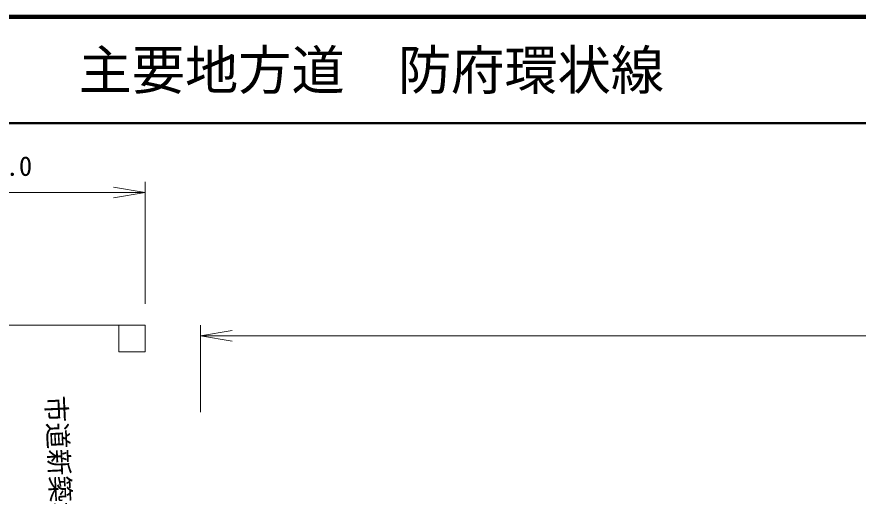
# Model space of a CAD drawing. Units: millimetres, scale not verified. Extents: x 40000 to 680000, y 20000 to 380000.
# Drawn here: x 210936 to 289980, y 334986 to 380000 of the extents above; entities that cross this region are included whole.
import ezdxf
from ezdxf.enums import TextEntityAlignment as Align

# ---------------------------------------------------------------- set-up
doc = ezdxf.new("R2010")
doc.units = ezdxf.units.MM
doc.header["$LTSCALE"] = 1000
doc.layers.add('M-BMK-HTXT', color=7, linetype='Continuous')
doc.layers.add('M-TTL-TXT', color=7, linetype='Continuous')
for name, color, linetype, lineweight in [('M-STR-HTXT', 7, 'Continuous', 13), ('M-TTL', 2, 'Continuous', 140), ('M-TTL-LINE', 7, 'Continuous', 50)]:
    doc.layers.add(name, color=color, linetype=linetype, lineweight=lineweight)
doc.styles.add('ＭＳ ゴシック', font='')
doc.styles.get('ＭＳ ゴシック').set_extended_font_data('MS Gothic')

# ---------------------------------------------------------------- blocks, each defined once
blk = doc.blocks.new('open_arrow')
at = {"color": 0, "linetype": 'Continuous', "lineweight": -2}
blk.add_lwpolyline([(7.5, 1.25), (0, 0), (7.5, -1.25)], dxfattribs=at)

msp = doc.modelspace()

# ---------------------------------------------------------------- linework, layer by layer
at = {"layer": 'M-STR-HTXT'}
for p, q in [((223007, 353040), (223007, 364516)), ((198007, 363516), (223007, 363516)), ((198007, 351040), (223007, 351040)), ((220507, 348540), (220507, 351040)), ((223007, 351040), (223007, 348540)), ((228179, 342863), (228179, 351044)), ((228179, 350044), (442556, 350044)), ((223007, 348540), (220507, 348540))]:
    msp.add_line(p, q, dxfattribs=at)
at = {"layer": 'M-TTL'}
msp.add_line((680000, 380000), (40000, 380000), dxfattribs=at)
at = {"layer": 'M-TTL-LINE'}
msp.add_line((40000, 370000), (680000, 370000), dxfattribs=at)

# ---------------------------------------------------------------- block references
at = {"layer": 'M-STR-HTXT', "xscale": 400, "yscale": 400, "rotation": 180}
msp.add_blockref('open_arrow', (223007, 363516), dxfattribs=at)
at = {"layer": 'M-STR-HTXT', "xscale": 400, "yscale": 400}
msp.add_blockref('open_arrow', (228179, 350044), dxfattribs=at)

# ---------------------------------------------------------------- texts
at = {"layer": 'M-BMK-HTXT', "style": 'ＭＳ ゴシック'}
msp.add_text('市道新築地1号線', height=1833, rotation=272.715, dxfattribs=at).set_placement((215958, 335098), align=Align.TOP_CENTER)
at = {"layer": 'M-STR-HTXT', "style": 'ＭＳ ゴシック'}
msp.add_text('5.0', height=1833, dxfattribs=at).set_placement((210507, 364516), align=Align.BOTTOM_CENTER)
at = {"layer": 'M-TTL-TXT', "style": 'ＭＳ ゴシック'}
msp.add_text('主要地方道\u3000防府環状線', height=3666, dxfattribs=at).set_placement((216734, 375000), align=Align.MIDDLE_LEFT)

doc.saveas('drawing.dxf')
